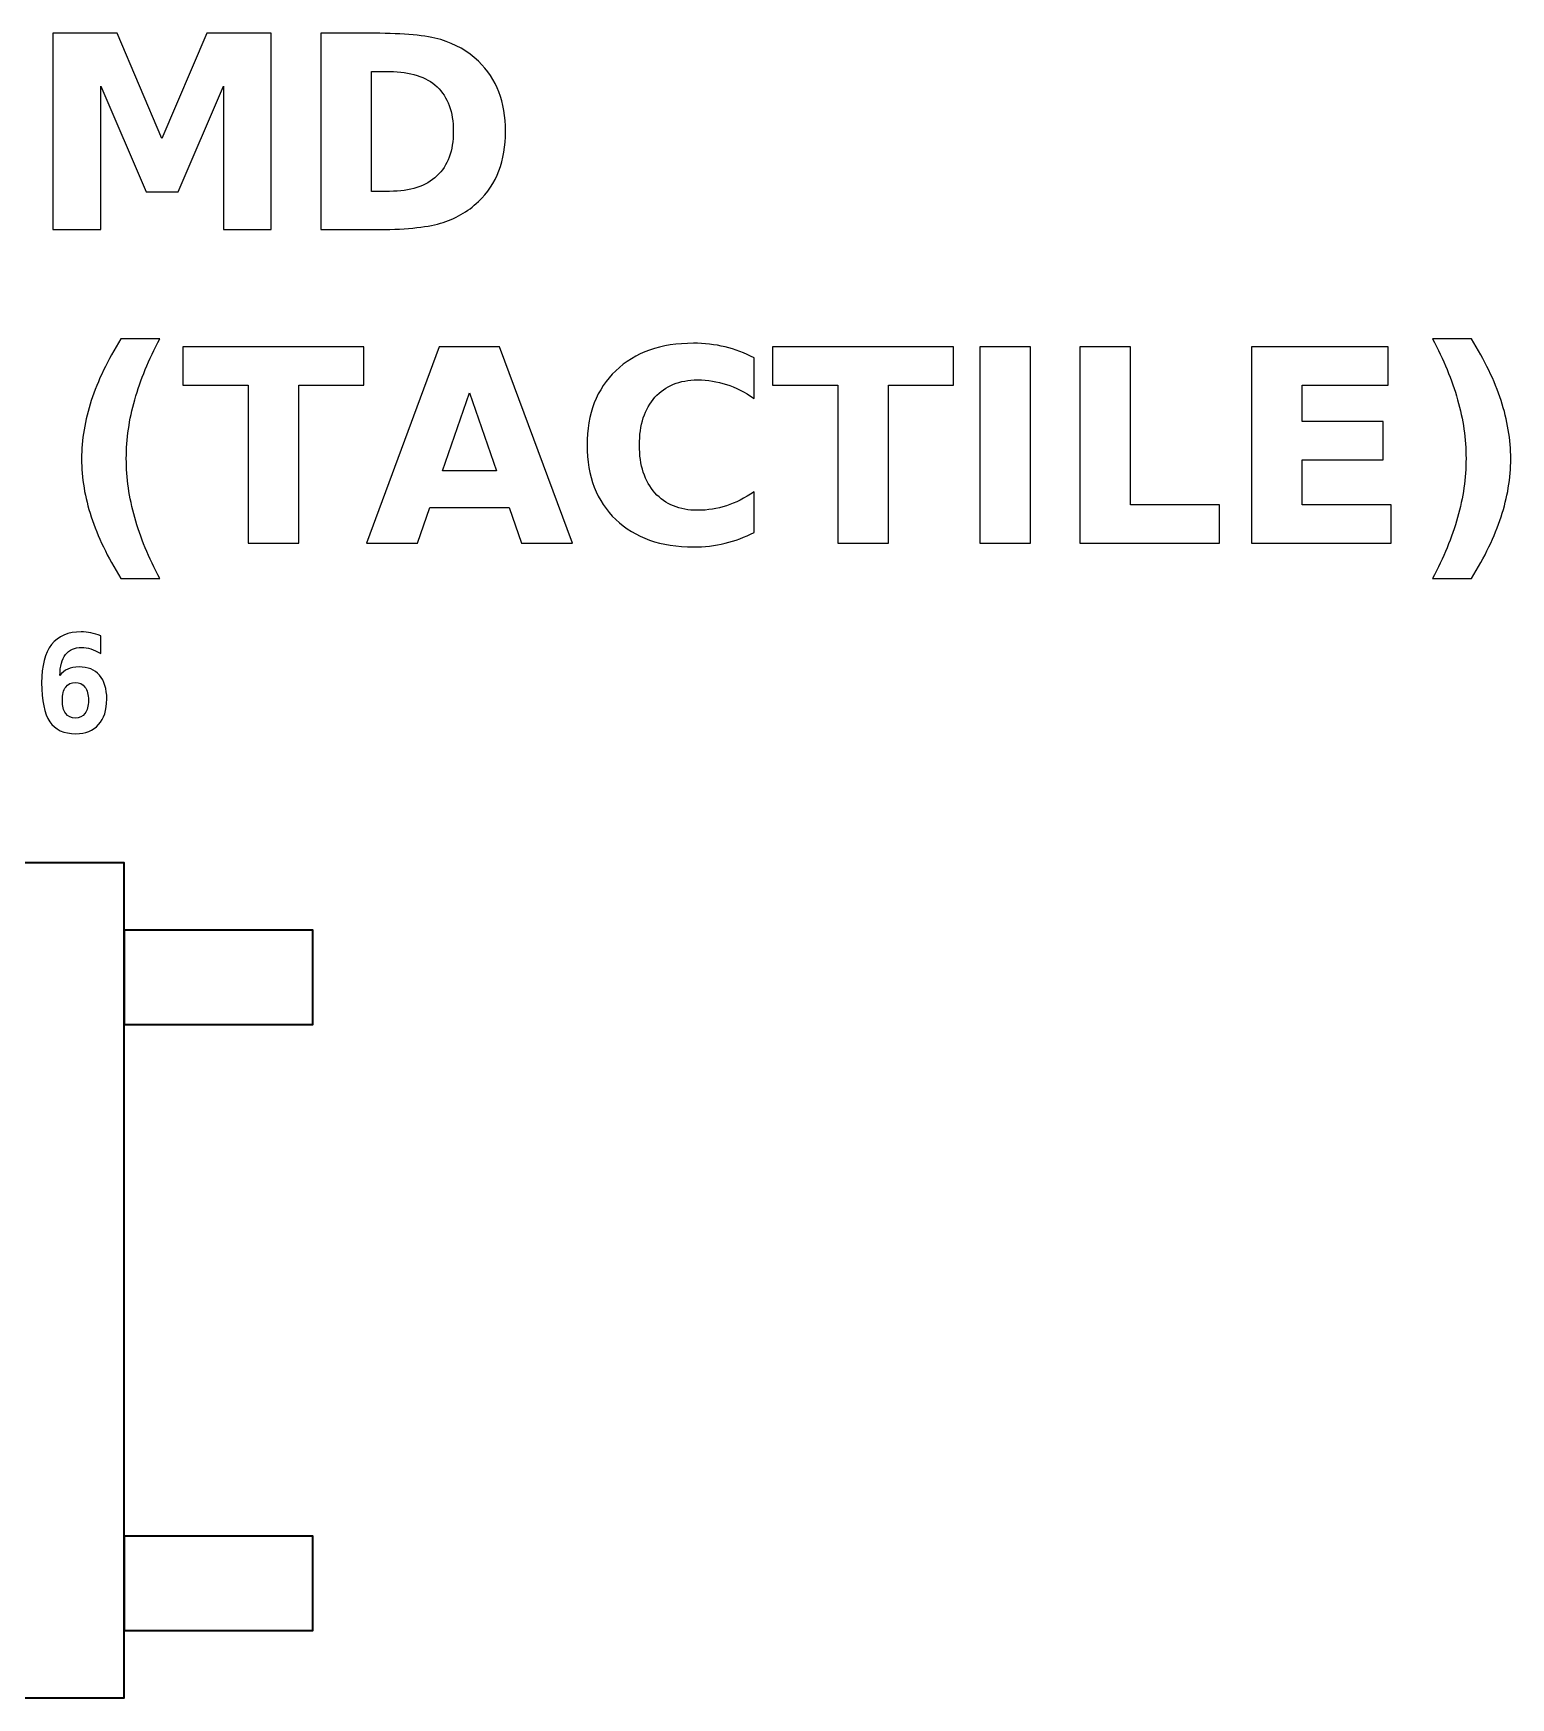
# Model space of a CAD drawing. Header units: centimetres. Extents: x -11.84 to -9.16, y -15.16 to -13.92.
# Drawn here: x -10.258 to -9.16, y -15.16 to -13.924 of the extents above; entities that cross this region are included whole.
import ezdxf

# ---------------------------------------------------------------- set-up
doc = ezdxf.new("R2010")
doc.units = ezdxf.units.CM
doc.header["$MEASUREMENT"] = 0
doc.layers.add('Layer 1', color=7, linetype='Continuous')

msp = doc.modelspace()

# ---------------------------------------------------------------- linework, layer by layer
at = {"layer": 'Layer 1', "color": 7, "lineweight": 35}
for points in [[(-10.81, -15.16), (-10.19, -15.16), (-10.19, -14.54), (-10.81, -14.54), (-10.81, -15.16)], [(-10.19, -14.66), (-10.05, -14.66), (-10.05, -14.59), (-10.19, -14.59), (-10.19, -14.66)], [(-10.19, -15.11), (-10.05, -15.11), (-10.05, -15.04), (-10.19, -15.04), (-10.19, -15.11)]]:
    msp.add_lwpolyline(points, close=True, dxfattribs=at)
at = {"layer": 'Layer 1', "color": 250}
for points, knots in [([(-10.24305, -13.92405), (-10.24305, -13.92405), (-10.19522, -13.92405), (-10.19522, -13.92405), (-10.19522, -13.92405), (-10.19522, -13.92405), (-10.16199, -14.00208), (-10.16199, -14.00208), (-10.16199, -14.00208), (-10.16199, -14.00208), (-10.12859, -13.92405), (-10.12859, -13.92405), (-10.12859, -13.92405), (-10.12859, -13.92405), (-10.08085, -13.92405), (-10.08085, -13.92405), (-10.08085, -13.92405), (-10.08085, -13.92405), (-10.08085, -14.06985), (-10.08085, -14.06985), (-10.08085, -14.06985), (-10.08085, -14.06985), (-10.11639, -14.06985), (-10.11639, -14.06985), (-10.11639, -14.06985), (-10.11639, -14.06985), (-10.11639, -13.96322), (-10.11639, -13.96322), (-10.11639, -13.96322), (-10.11639, -13.96322), (-10.14999, -14.04182), (-10.14999, -14.04182), (-10.14999, -14.04182), (-10.14999, -14.04182), (-10.17382, -14.04182), (-10.17382, -14.04182), (-10.17382, -14.04182), (-10.17382, -14.04182), (-10.20742, -13.96322), (-10.20742, -13.96322), (-10.20742, -13.96322), (-10.20742, -13.96322), (-10.20742, -14.06985), (-10.20742, -14.06985), (-10.20742, -14.06985), (-10.20742, -14.06985), (-10.24305, -14.06985), (-10.24305, -14.06985), (-10.24305, -14.06985), (-10.24305, -14.06985), (-10.24305, -13.92405), (-10.24305, -13.92405)], [0, 0, 0, 0, 0.0769231, 0.0769231, 0.0769231, 0.0769231, 0.1538462, 0.1538462, 0.1538462, 0.1538462, 0.2307692, 0.2307692, 0.2307692, 0.2307692, 0.3076923, 0.3076923, 0.3076923, 0.3076923, 0.3846154, 0.3846154, 0.3846154, 0.3846154, 0.4615385, 0.4615385, 0.4615385, 0.4615385, 0.5384615, 0.5384615, 0.5384615, 0.5384615, 0.6153846, 0.6153846, 0.6153846, 0.6153846, 0.6923077, 0.6923077, 0.6923077, 0.6923077, 0.7692308, 0.7692308, 0.7692308, 0.7692308, 0.8461538, 0.8461538, 0.8461538, 0.8461538, 0.9230769, 0.9230769, 0.9230769, 0.9230769, 1, 1, 1, 1]), ([(-10.04402, -13.92405), (-10.04402, -13.92405), (-10.00436, -13.92405), (-10.00436, -13.92405), (-10.00436, -13.92405), (-9.98222, -13.92405), (-9.96576, -13.92562), (-9.95492, -13.92878), (-9.95492, -13.92878), (-9.94409, -13.93195), (-9.93479, -13.93728), (-9.92702, -13.94485), (-9.92702, -13.94485), (-9.92019, -13.95142), (-9.91512, -13.95902), (-9.91179, -13.96762), (-9.91179, -13.96762), (-9.90849, -13.97618), (-9.90682, -13.98592), (-9.90682, -13.99682), (-9.90682, -13.99682), (-9.90682, -14.00782), (-9.90849, -14.01762), (-9.91179, -14.02625), (-9.91179, -14.02625), (-9.91512, -14.03488), (-9.92019, -14.04248), (-9.92702, -14.04905), (-9.92702, -14.04905), (-9.93486, -14.05662), (-9.94422, -14.06195), (-9.95516, -14.06512), (-9.95516, -14.06512), (-9.96609, -14.06828), (-9.98249, -14.06985), (-10.00436, -14.06985), (-10.00436, -14.06985), (-10.00436, -14.06985), (-10.04402, -14.06985), (-10.04402, -14.06985), (-10.04402, -14.06985), (-10.04402, -14.06985), (-10.04402, -13.92405), (-10.04402, -13.92405)], [0, 0, 0, 0, 0.0909091, 0.0909091, 0.0909091, 0.0909091, 0.1818182, 0.1818182, 0.1818182, 0.1818182, 0.2727273, 0.2727273, 0.2727273, 0.2727273, 0.3636364, 0.3636364, 0.3636364, 0.3636364, 0.4545455, 0.4545455, 0.4545455, 0.4545455, 0.5454545, 0.5454545, 0.5454545, 0.5454545, 0.6363636, 0.6363636, 0.6363636, 0.6363636, 0.7272727, 0.7272727, 0.7272727, 0.7272727, 0.8181818, 0.8181818, 0.8181818, 0.8181818, 0.9090909, 0.9090909, 0.9090909, 0.9090909, 1, 1, 1, 1]), ([(-10.00642, -13.95248), (-10.00642, -13.95248), (-10.00642, -14.04142), (-10.00642, -14.04142), (-10.00642, -14.04142), (-10.00642, -14.04142), (-9.99296, -14.04142), (-9.99296, -14.04142), (-9.99296, -14.04142), (-9.97759, -14.04142), (-9.96586, -14.03762), (-9.95776, -14.02998), (-9.95776, -14.02998), (-9.94966, -14.02238), (-9.94559, -14.01132), (-9.94559, -13.99682), (-9.94559, -13.99682), (-9.94559, -13.98235), (-9.94962, -13.97135), (-9.95769, -13.96382), (-9.95769, -13.96382), (-9.96576, -13.95625), (-9.97752, -13.95248), (-9.99296, -13.95248), (-9.99296, -13.95248), (-9.99296, -13.95248), (-10.00642, -13.95248), (-10.00642, -13.95248)], [0, 0, 0, 0, 0.1428571, 0.1428571, 0.1428571, 0.1428571, 0.2857143, 0.2857143, 0.2857143, 0.2857143, 0.4285714, 0.4285714, 0.4285714, 0.4285714, 0.5714286, 0.5714286, 0.5714286, 0.5714286, 0.7142857, 0.7142857, 0.7142857, 0.7142857, 0.8571429, 0.8571429, 0.8571429, 0.8571429, 1, 1, 1, 1]), ([(-10.16343, -14.32902), (-10.16343, -14.32902), (-10.19243, -14.32902), (-10.19243, -14.32902), (-10.19243, -14.32902), (-10.2024, -14.31295), (-10.20976, -14.29765), (-10.2145, -14.28315), (-10.2145, -14.28315), (-10.21926, -14.26868), (-10.22163, -14.25432), (-10.22163, -14.24005), (-10.22163, -14.24005), (-10.22163, -14.22578), (-10.21923, -14.21135), (-10.21446, -14.19675), (-10.21446, -14.19675), (-10.20966, -14.18212), (-10.20233, -14.16685), (-10.19243, -14.15088), (-10.19243, -14.15088), (-10.19243, -14.15088), (-10.16343, -14.15088), (-10.16343, -14.15088), (-10.16343, -14.15088), (-10.17176, -14.16632), (-10.178, -14.18142), (-10.18216, -14.19615), (-10.18216, -14.19615), (-10.18633, -14.21088), (-10.18843, -14.22545), (-10.18843, -14.23985), (-10.18843, -14.23985), (-10.18843, -14.25425), (-10.18636, -14.26882), (-10.18223, -14.28362), (-10.18223, -14.28362), (-10.1781, -14.29838), (-10.17183, -14.31352), (-10.16343, -14.32902)], [0, 0, 0, 0, 0.1, 0.1, 0.1, 0.1, 0.2, 0.2, 0.2, 0.2, 0.3, 0.3, 0.3, 0.3, 0.4, 0.4, 0.4, 0.4, 0.5, 0.5, 0.5, 0.5, 0.6, 0.6, 0.6, 0.6, 0.7, 0.7, 0.7, 0.7, 0.8, 0.8, 0.8, 0.8, 0.9, 0.9, 0.9, 0.9, 1, 1, 1, 1]), ([(-9.21854, -14.32902), (-9.21021, -14.31352), (-9.20394, -14.29838), (-9.19977, -14.28362), (-9.19977, -14.28362), (-9.19561, -14.26882), (-9.19354, -14.25425), (-9.19354, -14.23985), (-9.19354, -14.23985), (-9.19354, -14.22545), (-9.19561, -14.21088), (-9.19977, -14.19615), (-9.19977, -14.19615), (-9.20394, -14.18142), (-9.21021, -14.16632), (-9.21854, -14.15088), (-9.21854, -14.15088), (-9.21854, -14.15088), (-9.18954, -14.15088), (-9.18954, -14.15088), (-9.18954, -14.15088), (-9.17964, -14.16685), (-9.17231, -14.18212), (-9.16751, -14.19675), (-9.16751, -14.19675), (-9.16274, -14.21135), (-9.16034, -14.22578), (-9.16034, -14.24005), (-9.16034, -14.24005), (-9.16034, -14.25432), (-9.16271, -14.26868), (-9.16747, -14.28315), (-9.16747, -14.28315), (-9.17221, -14.29765), (-9.17957, -14.31295), (-9.18954, -14.32902), (-9.18954, -14.32902), (-9.18954, -14.32902), (-9.21854, -14.32902), (-9.21854, -14.32902)], [0, 0, 0, 0, 0.1, 0.1, 0.1, 0.1, 0.2, 0.2, 0.2, 0.2, 0.3, 0.3, 0.3, 0.3, 0.4, 0.4, 0.4, 0.4, 0.5, 0.5, 0.5, 0.5, 0.6, 0.6, 0.6, 0.6, 0.7, 0.7, 0.7, 0.7, 0.8, 0.8, 0.8, 0.8, 0.9, 0.9, 0.9, 0.9, 1, 1, 1, 1]), ([(-10.14646, -14.15685), (-10.14646, -14.15685), (-10.0121, -14.15685), (-10.0121, -14.15685), (-10.0121, -14.15685), (-10.0121, -14.15685), (-10.0121, -14.18528), (-10.0121, -14.18528), (-10.0121, -14.18528), (-10.0121, -14.18528), (-10.06043, -14.18528), (-10.06043, -14.18528), (-10.06043, -14.18528), (-10.06043, -14.18528), (-10.06043, -14.30265), (-10.06043, -14.30265), (-10.06043, -14.30265), (-10.06043, -14.30265), (-10.09803, -14.30265), (-10.09803, -14.30265), (-10.09803, -14.30265), (-10.09803, -14.30265), (-10.09803, -14.18528), (-10.09803, -14.18528), (-10.09803, -14.18528), (-10.09803, -14.18528), (-10.14646, -14.18528), (-10.14646, -14.18528), (-10.14646, -14.18528), (-10.14646, -14.18528), (-10.14646, -14.15685), (-10.14646, -14.15685)], [0, 0, 0, 0, 0.125, 0.125, 0.125, 0.125, 0.25, 0.25, 0.25, 0.25, 0.375, 0.375, 0.375, 0.375, 0.5, 0.5, 0.5, 0.5, 0.625, 0.625, 0.625, 0.625, 0.75, 0.75, 0.75, 0.75, 0.875, 0.875, 0.875, 0.875, 1, 1, 1, 1]), ([(-9.90417, -14.27612), (-9.90417, -14.27612), (-9.96297, -14.27612), (-9.96297, -14.27612), (-9.96297, -14.27612), (-9.96297, -14.27612), (-9.97223, -14.30265), (-9.97223, -14.30265), (-9.97223, -14.30265), (-9.97223, -14.30265), (-10.01003, -14.30265), (-10.01003, -14.30265), (-10.01003, -14.30265), (-10.01003, -14.30265), (-9.95603, -14.15685), (-9.95603, -14.15685), (-9.95603, -14.15685), (-9.95603, -14.15685), (-9.9112, -14.15685), (-9.9112, -14.15685), (-9.9112, -14.15685), (-9.9112, -14.15685), (-9.8572, -14.30265), (-9.8572, -14.30265), (-9.8572, -14.30265), (-9.8572, -14.30265), (-9.895, -14.30265), (-9.895, -14.30265), (-9.895, -14.30265), (-9.895, -14.30265), (-9.90417, -14.27612), (-9.90417, -14.27612)], [0, 0, 0, 0, 0.125, 0.125, 0.125, 0.125, 0.25, 0.25, 0.25, 0.25, 0.375, 0.375, 0.375, 0.375, 0.5, 0.5, 0.5, 0.5, 0.625, 0.625, 0.625, 0.625, 0.75, 0.75, 0.75, 0.75, 0.875, 0.875, 0.875, 0.875, 1, 1, 1, 1]), ([(-9.7222, -14.29465), (-9.7291, -14.29822), (-9.7363, -14.30092), (-9.7438, -14.30275), (-9.7438, -14.30275), (-9.75127, -14.30458), (-9.7591, -14.30548), (-9.76723, -14.30548), (-9.76723, -14.30548), (-9.7915, -14.30548), (-9.81073, -14.29868), (-9.82493, -14.28512), (-9.82493, -14.28512), (-9.83913, -14.27155), (-9.84623, -14.25315), (-9.84623, -14.22988), (-9.84623, -14.22988), (-9.84623, -14.20658), (-9.83913, -14.18815), (-9.82493, -14.17458), (-9.82493, -14.17458), (-9.81073, -14.16102), (-9.7915, -14.15422), (-9.76723, -14.15422), (-9.76723, -14.15422), (-9.7591, -14.15422), (-9.75127, -14.15512), (-9.7438, -14.15695), (-9.7438, -14.15695), (-9.7363, -14.15878), (-9.7291, -14.16148), (-9.7222, -14.16505), (-9.7222, -14.16505), (-9.7222, -14.16505), (-9.7222, -14.19522), (-9.7222, -14.19522), (-9.7222, -14.19522), (-9.72917, -14.19045), (-9.73603, -14.18698), (-9.7428, -14.18478), (-9.7428, -14.18478), (-9.74957, -14.18255), (-9.7567, -14.18145), (-9.7642, -14.18145), (-9.7642, -14.18145), (-9.7776, -14.18145), (-9.78817, -14.18575), (-9.79583, -14.19435), (-9.79583, -14.19435), (-9.80353, -14.20295), (-9.80737, -14.21478), (-9.80737, -14.22988), (-9.80737, -14.22988), (-9.80737, -14.24495), (-9.80353, -14.25675), (-9.79583, -14.26535), (-9.79583, -14.26535), (-9.78817, -14.27395), (-9.7776, -14.27825), (-9.7642, -14.27825), (-9.7642, -14.27825), (-9.7567, -14.27825), (-9.74957, -14.27715), (-9.7428, -14.27492), (-9.7428, -14.27492), (-9.73603, -14.27272), (-9.72917, -14.26925), (-9.7222, -14.26448), (-9.7222, -14.26448), (-9.7222, -14.26448), (-9.7222, -14.29465), (-9.7222, -14.29465)], [0, 0, 0, 0, 0.0555556, 0.0555556, 0.0555556, 0.0555556, 0.1111111, 0.1111111, 0.1111111, 0.1111111, 0.1666667, 0.1666667, 0.1666667, 0.1666667, 0.2222222, 0.2222222, 0.2222222, 0.2222222, 0.2777778, 0.2777778, 0.2777778, 0.2777778, 0.3333333, 0.3333333, 0.3333333, 0.3333333, 0.3888889, 0.3888889, 0.3888889, 0.3888889, 0.4444444, 0.4444444, 0.4444444, 0.4444444, 0.5, 0.5, 0.5, 0.5, 0.5555556, 0.5555556, 0.5555556, 0.5555556, 0.6111111, 0.6111111, 0.6111111, 0.6111111, 0.6666667, 0.6666667, 0.6666667, 0.6666667, 0.7222222, 0.7222222, 0.7222222, 0.7222222, 0.7777778, 0.7777778, 0.7777778, 0.7777778, 0.8333333, 0.8333333, 0.8333333, 0.8333333, 0.8888889, 0.8888889, 0.8888889, 0.8888889, 0.9444444, 0.9444444, 0.9444444, 0.9444444, 1, 1, 1, 1]), ([(-9.70846, -14.15685), (-9.70846, -14.15685), (-9.5741, -14.15685), (-9.5741, -14.15685), (-9.5741, -14.15685), (-9.5741, -14.15685), (-9.5741, -14.18528), (-9.5741, -14.18528), (-9.5741, -14.18528), (-9.5741, -14.18528), (-9.62243, -14.18528), (-9.62243, -14.18528), (-9.62243, -14.18528), (-9.62243, -14.18528), (-9.62243, -14.30265), (-9.62243, -14.30265), (-9.62243, -14.30265), (-9.62243, -14.30265), (-9.66003, -14.30265), (-9.66003, -14.30265), (-9.66003, -14.30265), (-9.66003, -14.30265), (-9.66003, -14.18528), (-9.66003, -14.18528), (-9.66003, -14.18528), (-9.66003, -14.18528), (-9.70846, -14.18528), (-9.70846, -14.18528), (-9.70846, -14.18528), (-9.70846, -14.18528), (-9.70846, -14.15685), (-9.70846, -14.15685)], [0, 0, 0, 0, 0.125, 0.125, 0.125, 0.125, 0.25, 0.25, 0.25, 0.25, 0.375, 0.375, 0.375, 0.375, 0.5, 0.5, 0.5, 0.5, 0.625, 0.625, 0.625, 0.625, 0.75, 0.75, 0.75, 0.75, 0.875, 0.875, 0.875, 0.875, 1, 1, 1, 1]), ([(-9.55463, -14.15685), (-9.55463, -14.15685), (-9.51703, -14.15685), (-9.51703, -14.15685), (-9.51703, -14.15685), (-9.51703, -14.15685), (-9.51703, -14.30265), (-9.51703, -14.30265), (-9.51703, -14.30265), (-9.51703, -14.30265), (-9.55463, -14.30265), (-9.55463, -14.30265), (-9.55463, -14.30265), (-9.55463, -14.30265), (-9.55463, -14.15685), (-9.55463, -14.15685)], [0, 0, 0, 0, 0.25, 0.25, 0.25, 0.25, 0.5, 0.5, 0.5, 0.5, 0.75, 0.75, 0.75, 0.75, 1, 1, 1, 1]), ([(-9.48023, -14.15685), (-9.48023, -14.15685), (-9.44263, -14.15685), (-9.44263, -14.15685), (-9.44263, -14.15685), (-9.44263, -14.15685), (-9.44263, -14.27422), (-9.44263, -14.27422), (-9.44263, -14.27422), (-9.44263, -14.27422), (-9.37663, -14.27422), (-9.37663, -14.27422), (-9.37663, -14.27422), (-9.37663, -14.27422), (-9.37663, -14.30265), (-9.37663, -14.30265), (-9.37663, -14.30265), (-9.37663, -14.30265), (-9.48023, -14.30265), (-9.48023, -14.30265), (-9.48023, -14.30265), (-9.48023, -14.30265), (-9.48023, -14.15685), (-9.48023, -14.15685)], [0, 0, 0, 0, 0.1666667, 0.1666667, 0.1666667, 0.1666667, 0.3333333, 0.3333333, 0.3333333, 0.3333333, 0.5, 0.5, 0.5, 0.5, 0.6666667, 0.6666667, 0.6666667, 0.6666667, 0.8333333, 0.8333333, 0.8333333, 0.8333333, 1, 1, 1, 1]), ([(-9.3528, -14.15685), (-9.3528, -14.15685), (-9.25134, -14.15685), (-9.25134, -14.15685), (-9.25134, -14.15685), (-9.25134, -14.15685), (-9.25134, -14.18528), (-9.25134, -14.18528), (-9.25134, -14.18528), (-9.25134, -14.18528), (-9.3152, -14.18528), (-9.3152, -14.18528), (-9.3152, -14.18528), (-9.3152, -14.18528), (-9.3152, -14.21242), (-9.3152, -14.21242), (-9.3152, -14.21242), (-9.3152, -14.21242), (-9.25517, -14.21242), (-9.25517, -14.21242), (-9.25517, -14.21242), (-9.25517, -14.21242), (-9.25517, -14.24085), (-9.25517, -14.24085), (-9.25517, -14.24085), (-9.25517, -14.24085), (-9.3152, -14.24085), (-9.3152, -14.24085), (-9.3152, -14.24085), (-9.3152, -14.24085), (-9.3152, -14.27422), (-9.3152, -14.27422), (-9.3152, -14.27422), (-9.3152, -14.27422), (-9.2492, -14.27422), (-9.2492, -14.27422), (-9.2492, -14.27422), (-9.2492, -14.27422), (-9.2492, -14.30265), (-9.2492, -14.30265), (-9.2492, -14.30265), (-9.2492, -14.30265), (-9.3528, -14.30265), (-9.3528, -14.30265), (-9.3528, -14.30265), (-9.3528, -14.30265), (-9.3528, -14.15685), (-9.3528, -14.15685)], [0, 0, 0, 0, 0.0833333, 0.0833333, 0.0833333, 0.0833333, 0.1666667, 0.1666667, 0.1666667, 0.1666667, 0.25, 0.25, 0.25, 0.25, 0.3333333, 0.3333333, 0.3333333, 0.3333333, 0.4166667, 0.4166667, 0.4166667, 0.4166667, 0.5, 0.5, 0.5, 0.5, 0.5833333, 0.5833333, 0.5833333, 0.5833333, 0.6666667, 0.6666667, 0.6666667, 0.6666667, 0.75, 0.75, 0.75, 0.75, 0.8333333, 0.8333333, 0.8333333, 0.8333333, 0.9166667, 0.9166667, 0.9166667, 0.9166667, 1, 1, 1, 1]), ([(-9.9536, -14.24905), (-9.9536, -14.24905), (-9.91363, -14.24905), (-9.91363, -14.24905), (-9.91363, -14.24905), (-9.91363, -14.24905), (-9.93357, -14.19105), (-9.93357, -14.19105), (-9.93357, -14.19105), (-9.93357, -14.19105), (-9.9536, -14.24905), (-9.9536, -14.24905)], [0, 0, 0, 0, 0.3333333, 0.3333333, 0.3333333, 0.3333333, 0.6666667, 0.6666667, 0.6666667, 0.6666667, 1, 1, 1, 1]), ([(-10.20745, -14.37146), (-10.20745, -14.37146), (-10.20745, -14.38454), (-10.20745, -14.38454), (-10.20745, -14.38454), (-10.21001, -14.38307), (-10.21248, -14.38197), (-10.21485, -14.38124), (-10.21485, -14.38124), (-10.2172, -14.38051), (-10.21946, -14.38014), (-10.22165, -14.38014), (-10.22165, -14.38014), (-10.22685, -14.38014), (-10.23081, -14.38189), (-10.23353, -14.38539), (-10.23353, -14.38539), (-10.23625, -14.38889), (-10.23766, -14.39406), (-10.2378, -14.40089), (-10.2378, -14.40089), (-10.23626, -14.39877), (-10.23431, -14.39719), (-10.23195, -14.39612), (-10.23195, -14.39612), (-10.22956, -14.39507), (-10.22676, -14.39454), (-10.22355, -14.39454), (-10.22355, -14.39454), (-10.21696, -14.39454), (-10.2119, -14.39662), (-10.20831, -14.40077), (-10.20831, -14.40077), (-10.20473, -14.40492), (-10.20295, -14.41081), (-10.20295, -14.41842), (-10.20295, -14.41842), (-10.20295, -14.42659), (-10.20496, -14.43292), (-10.20898, -14.43742), (-10.20898, -14.43742), (-10.213, -14.44191), (-10.21865, -14.44416), (-10.22595, -14.44416), (-10.22595, -14.44416), (-10.23483, -14.44416), (-10.24128, -14.44117), (-10.2453, -14.43522), (-10.2453, -14.43522), (-10.24931, -14.42926), (-10.25133, -14.41964), (-10.25133, -14.40636), (-10.25133, -14.40636), (-10.25133, -14.39374), (-10.24888, -14.38427), (-10.24396, -14.37797), (-10.24396, -14.37797), (-10.23905, -14.37167), (-10.23168, -14.36852), (-10.22185, -14.36852), (-10.22185, -14.36852), (-10.21956, -14.36852), (-10.21721, -14.36877), (-10.2148, -14.36926), (-10.2148, -14.36926), (-10.21236, -14.36974), (-10.20991, -14.37047), (-10.20745, -14.37146)], [0, 0, 0, 0, 0.0588235, 0.0588235, 0.0588235, 0.0588235, 0.1176471, 0.1176471, 0.1176471, 0.1176471, 0.1764706, 0.1764706, 0.1764706, 0.1764706, 0.2352941, 0.2352941, 0.2352941, 0.2352941, 0.2941176, 0.2941176, 0.2941176, 0.2941176, 0.3529412, 0.3529412, 0.3529412, 0.3529412, 0.4117647, 0.4117647, 0.4117647, 0.4117647, 0.4705882, 0.4705882, 0.4705882, 0.4705882, 0.5294118, 0.5294118, 0.5294118, 0.5294118, 0.5882353, 0.5882353, 0.5882353, 0.5882353, 0.6470588, 0.6470588, 0.6470588, 0.6470588, 0.7058824, 0.7058824, 0.7058824, 0.7058824, 0.7647059, 0.7647059, 0.7647059, 0.7647059, 0.8235294, 0.8235294, 0.8235294, 0.8235294, 0.8823529, 0.8823529, 0.8823529, 0.8823529, 0.9411765, 0.9411765, 0.9411765, 0.9411765, 1, 1, 1, 1]), ([(-10.22633, -14.40611), (-10.22945, -14.40611), (-10.23183, -14.40724), (-10.23348, -14.40951), (-10.23348, -14.40951), (-10.23513, -14.41177), (-10.23595, -14.41504), (-10.23595, -14.41934), (-10.23595, -14.41934), (-10.23595, -14.42361), (-10.23513, -14.42687), (-10.23348, -14.42914), (-10.23348, -14.42914), (-10.23183, -14.43141), (-10.22945, -14.43254), (-10.22633, -14.43254), (-10.22633, -14.43254), (-10.2232, -14.43254), (-10.2208, -14.43141), (-10.21913, -14.42914), (-10.21913, -14.42914), (-10.21745, -14.42687), (-10.21661, -14.42361), (-10.21661, -14.41934), (-10.21661, -14.41934), (-10.21661, -14.41507), (-10.21745, -14.41181), (-10.21913, -14.40952), (-10.21913, -14.40952), (-10.2208, -14.40724), (-10.2232, -14.40611), (-10.22633, -14.40611)], [0, 0, 0, 0, 0.125, 0.125, 0.125, 0.125, 0.25, 0.25, 0.25, 0.25, 0.375, 0.375, 0.375, 0.375, 0.5, 0.5, 0.5, 0.5, 0.625, 0.625, 0.625, 0.625, 0.75, 0.75, 0.75, 0.75, 0.875, 0.875, 0.875, 0.875, 1, 1, 1, 1])]:
    msp.add_open_spline(points, degree=3, knots=knots, dxfattribs=at)

doc.saveas('drawing.dxf')
